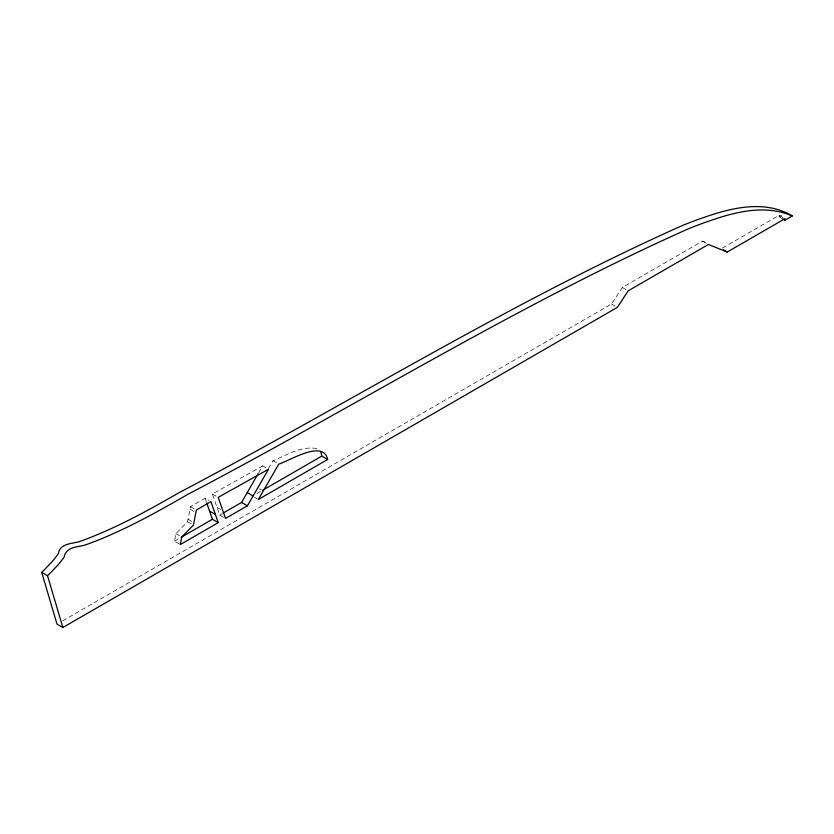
<?xml version="1.0" encoding="UTF-8"?>
<svg xmlns="http://www.w3.org/2000/svg" width="834" height="834" viewBox="0 0 834 834"><rect width="100%" height="100%" fill="white"/><g stroke="black" fill="none" stroke-linecap="round" stroke-linejoin="round"><path stroke-width="0.63" stroke-dasharray="4.17 3.13" d="M179.32 543.987L174.462 541.183L175.922 533.593L187.587 521.803L190.506 506.665L205.091 498.221L208.99 500.473M258.821 472.544L262.679 465.862L268.517 469.229M268.402 468.583L272.927 460.743C287 455.124 302.096 445.189 317.785 448.765M62.654 620.892L611.52 304.003L622.341 287.459L702.582 241.13L707.284 243.007M223.575 517.309L219.686 515.068L212.389 494.009L262.679 465.862M174.462 541.183L178.924 538.608M219.686 515.068L221.875 513.807M256.976 493.54L260.333 491.601M722.525 248.011L779.175 215.308L785.002 218.675M779.175 215.308L779.175 216.777L782.292 214.974M779.175 216.777L783.063 219.029M702.582 241.13L707.441 243.935M622.341 287.459L628.179 290.826M611.52 304.003L617.358 307.371M272.927 460.743L278.764 464.121M259.353 488.755L261.303 489.881M254.453 497.241L257.372 498.92M212.389 494.009L218.227 497.377M217.028 507.395L221.886 510.199M190.506 506.645L196.344 510.012M190.016 509.167L195.854 512.545M188.077 519.28L193.915 522.647M187.587 521.803L193.425 525.18M175.922 533.593L181.749 536.971M205.091 498.221L206.311 501.724"/><path stroke-width="1.25" d="M222.97 513.171L241.568 502.433L258.175 473.66M247.406 505.8L268.517 469.229L218.227 497.377L225.524 518.435L247.406 505.8L241.568 502.433M785.002 220.155L785.002 218.675L727.258 252.024L708.41 244.498L628.179 290.826L617.358 307.371L62.852 627.512L57.014 624.145L41.7 572.343L42.492 571.582A123.703 71.422 -60 0 0 45.703 568.381L51.395 562.366A67.429 38.927 -60 0 0 56.285 556.486L57.911 554.297A5.734 3.315 -60 0 0 58.338 553.588C60.204 543.424 71.14 543.872 79.251 541.683C114.05 529.256 146.742 511.263 178.726 492.842C347.007 404.417 508.865 302.992 682.65 225.399A595.059 343.566 -60 0 1 702.52 217.924C730.886 207.885 764.632 199.347 792.3 215.943L785.002 220.155L783.063 219.029M62.852 627.512L47.538 575.71L48.32 574.949A123.703 71.422 -60 0 0 51.541 571.749L57.233 565.733A67.429 38.927 -60 0 0 62.112 559.854L63.749 557.665A5.734 3.315 -60 0 0 64.176 556.956C66.032 546.802 76.978 547.24 85.089 545.05C120.94 532.259 154.509 513.525 187.462 494.572C354.784 406.721 515.673 305.828 688.477 228.766A595.059 343.566 -60 0 1 708.358 221.302C734.952 211.919 765.112 204.111 792.3 215.943M181.155 537.315L212.389 519.28L218.227 522.647L180.29 544.55L181.749 536.971L193.425 525.18L196.344 510.033L210.929 501.588L218.227 522.647M262.564 490.309L321.809 456.104L327.647 459.482L258.342 499.483L278.764 464.121C289.523 460.879 323.373 439.059 327.647 459.482M723.359 249.773L727.258 252.024M247.239 492.602L253.077 495.98M209.542 511.065L215.38 514.432M41.7 572.343L47.538 575.71M320.756 451.486L321.809 456.104M206.717 502.892L212.389 519.28"/></g></svg>
